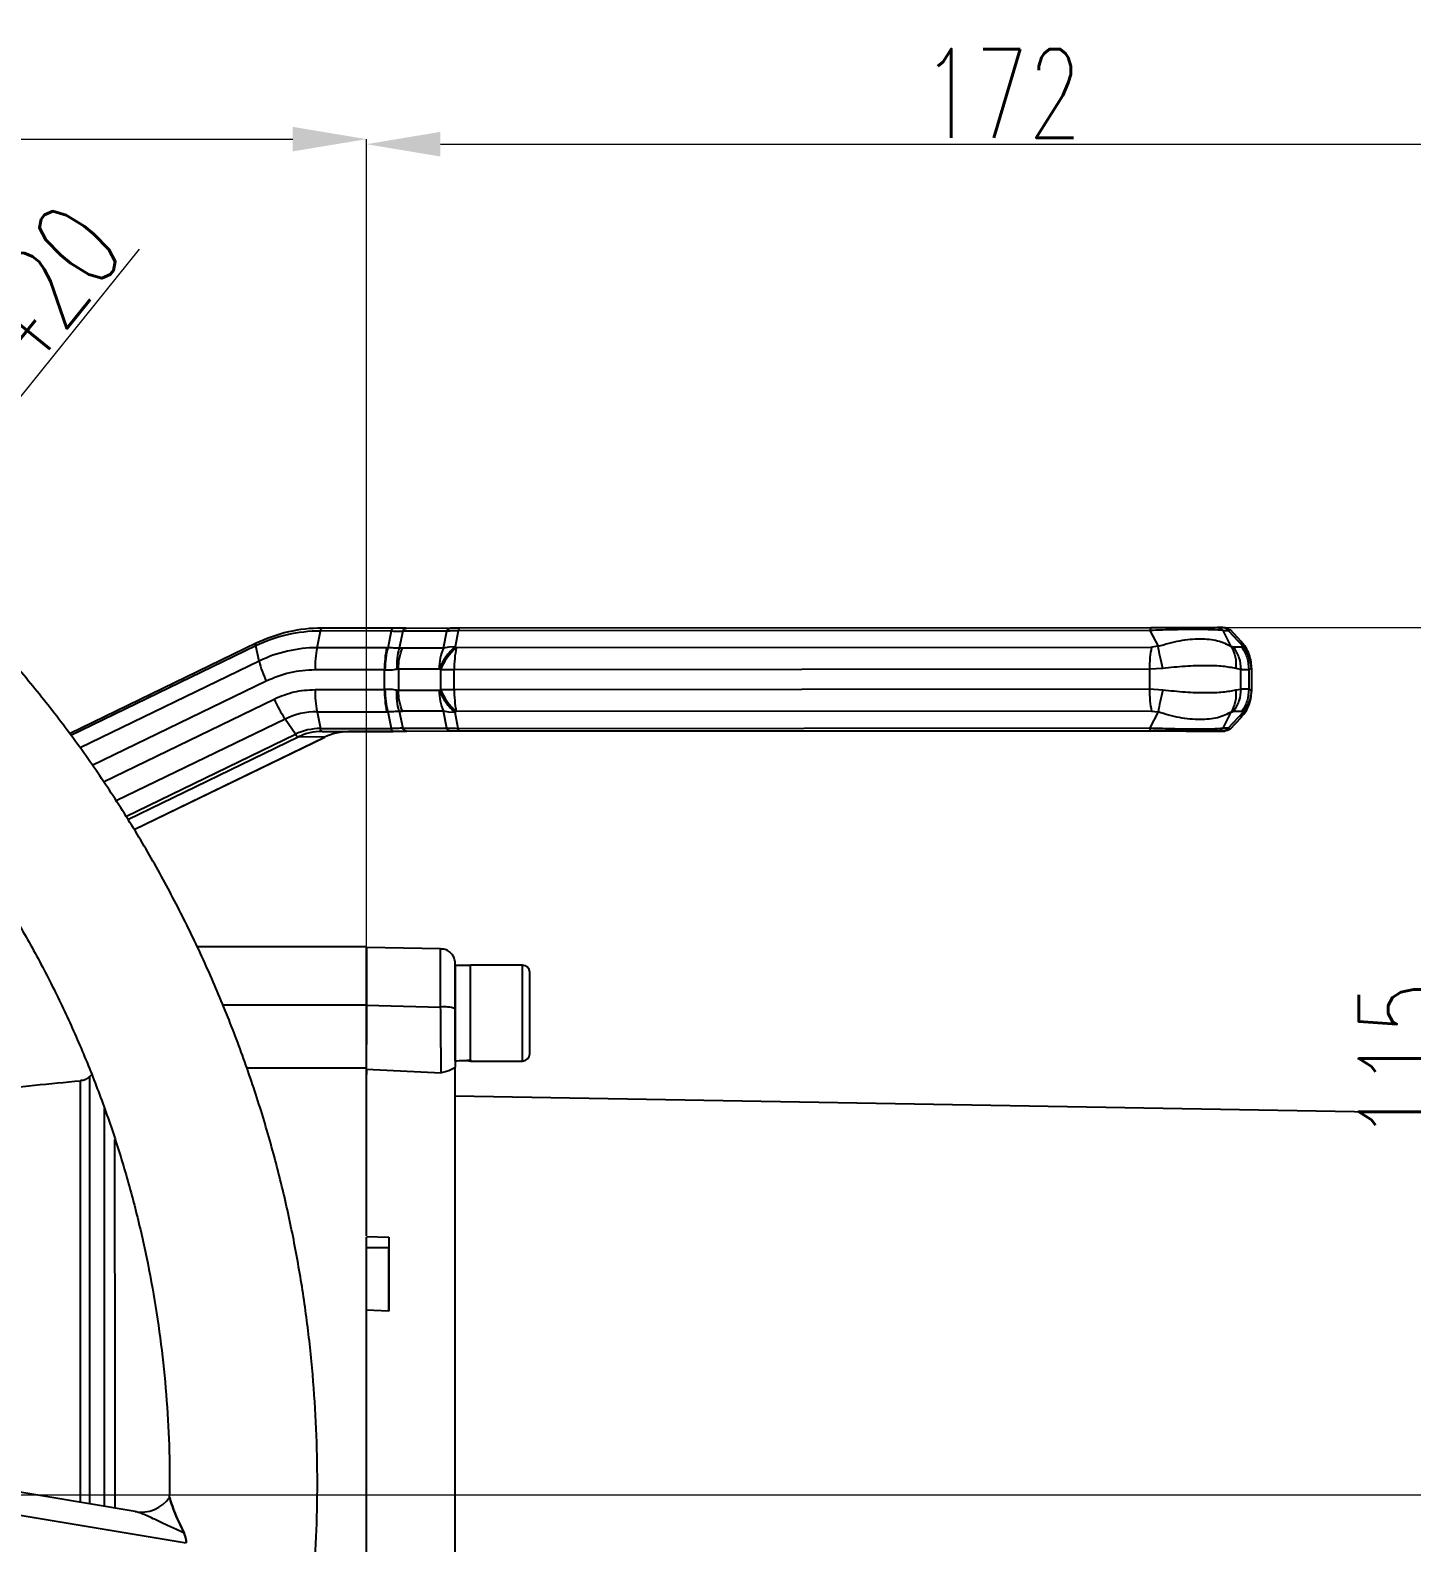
# Model space of a CAD drawing. Header units: millimetres. Extents: x 2642 to 4256, y 821 to 2003.
# Drawn here: x 3358.3 to 3545.4, y 1276.2 to 1481 of the extents above; entities that cross this region are included whole.
import ezdxf

# ---------------------------------------------------------------- set-up
doc = ezdxf.new("R2010")
doc.units = ezdxf.units.MM
doc.layers.add('AM_5', color=3, linetype='Continuous', lineweight=25)
doc.styles.add('SLDTEXTSTYLE1', font='txt.shx', dxfattribs={"width": 0.7, "bigfont": 'gbcbig.shx'})
doc.dimstyles.new('SLDDIMSTYLE12$0', dxfattribs={"dimtxt": 12, "dimasz": 10, "dimexe": 0, "dimexo": 0.0625, "dimgap": 0.875, "dimtad": 1, "dimdec": 1, "dimlfac": 1.8, "dimrnd": 1e-09, "dimzin": 12, "dimdsep": 46, "dimtxsty": 'SLDTEXTSTYLE1', "dimcen": 0.09, "dimdle": 8.16, "dimclrd": 3, "dimclre": 3, "dimadec": 0, "dimazin": 3, "dimtfac": 1, "dimtdec": 1, "dimtofl": 0, "dimtmove": 0, "dimatfit": 3, "dimfxl": 0, "dimfrac": 2, "dimtolj": 1, "dimlwd": 5, "dimlwe": 5, "dimarcsym": 0})
doc.dimstyles.new('SLDDIMSTYLE12$3', dxfattribs={"dimtxt": 12, "dimasz": 10, "dimexe": 0, "dimexo": 0.0625, "dimgap": 0.875, "dimtad": 1, "dimdec": 1, "dimlfac": 1.8, "dimrnd": 1e-09, "dimzin": 12, "dimdsep": 46, "dimtxsty": 'SLDTEXTSTYLE1', "dimcen": 0.09, "dimdle": 8.16, "dimclrd": 3, "dimclre": 3, "dimadec": 0, "dimazin": 3, "dimtfac": 1, "dimtdec": 1, "dimtofl": 0, "dimtmove": 0, "dimatfit": 3, "dimfxl": 0, "dimfrac": 2, "dimtolj": 1, "dimlwd": 5, "dimlwe": 5, "dimarcsym": 0})

# ---------------------------------------------------------------- blocks, each defined once
blk = doc.blocks.new('*D31')
at = {"layer": 'AM_5', "color": 3, "lineweight": 5, "transparency": 16777216}
blk.add_line((3226.63, 1283.2), (3226.63, 1466.29), dxfattribs=at)
at = {"layer": 'AM_5', "color": 3, "linetype": 'Continuous', "lineweight": 5, "transparency": 16777216}
for p, q in [((3236.63, 1466.29), (3393.87, 1466.29)), ((3403.87, 1356.99), (3403.87, 1466.29))]:
    blk.add_line(p, q, dxfattribs=at)
at = {"layer": 'AM_5', "color": 3, "transparency": 16777216}
for points in [[(3236.63, 1467.96), (3236.63, 1464.63), (3226.63, 1466.29)], [(3393.87, 1467.96), (3393.87, 1464.63), (3403.87, 1466.29)]]:
    blk.add_solid(points, dxfattribs=at)
at = {"layer": 'Defpoints', "color": 0, "transparency": 16777216}
for p in [(3403.87, 1466.29), (3403.87, 1356.93), (3226.63, 1283.13)]:
    blk.add_point(p, dxfattribs=at)
at = {"layer": 'AM_5', "color": 0, "transparency": 16777216, "insert": (3315.25, 1473.17), "char_height": 12, "attachment_point": 5, "style": 'SLDTEXTSTYLE1'}
blk.add_mtext('\\A1;178', dxfattribs=at)
blk = doc.blocks.new('*D32')
at = {"layer": 'AM_5', "color": 3, "lineweight": 5, "transparency": 16777216}
blk.add_line((3403.87, 1356.99), (3403.87, 1465.61), dxfattribs=at)
at = {"layer": 'AM_5', "color": 3, "linetype": 'Continuous', "lineweight": 5, "transparency": 16777216}
for p, q in [((3413.87, 1465.61), (3565.87, 1465.61)), ((3575.87, 1275.27), (3575.87, 1465.61))]:
    blk.add_line(p, q, dxfattribs=at)
at = {"layer": 'AM_5', "color": 3, "transparency": 16777216}
for points in [[(3413.87, 1467.28), (3413.87, 1463.94), (3403.87, 1465.61)], [(3565.87, 1467.28), (3565.87, 1463.94), (3575.87, 1465.61)]]:
    blk.add_solid(points, dxfattribs=at)
at = {"layer": 'Defpoints', "color": 0, "transparency": 16777216}
for p in [(3575.87, 1465.61), (3403.87, 1356.93), (3575.87, 1275.2)]:
    blk.add_point(p, dxfattribs=at)
at = {"layer": 'AM_5', "color": 0, "transparency": 16777216, "insert": (3489.87, 1472.48), "char_height": 12, "attachment_point": 5, "style": 'SLDTEXTSTYLE1'}
blk.add_mtext('\\A1;172', dxfattribs=at)
blk = doc.blocks.new('*D25')
at = {"layer": 'AM_5', "color": 3, "lineweight": 5, "transparency": 16777216}
blk.add_line((3519.84, 1400.14), (3551.09, 1400.14), dxfattribs=at)
at = {"layer": 'AM_5', "color": 3, "linetype": 'Continuous', "lineweight": 5, "transparency": 16777216}
for p, q in [((3551.09, 1390.14), (3551.09, 1292.69)), ((3226.7, 1282.69), (3551.09, 1282.69))]:
    blk.add_line(p, q, dxfattribs=at)
at = {"layer": 'AM_5', "color": 3, "transparency": 16777216}
for points in [[(3549.42, 1390.14), (3552.75, 1390.14), (3551.09, 1400.14)], [(3549.42, 1292.69), (3552.75, 1292.69), (3551.09, 1282.69)]]:
    blk.add_solid(points, dxfattribs=at)
at = {"layer": 'Defpoints', "color": 0, "transparency": 16777216}
for p in [(3519.78, 1400.14), (3226.64, 1282.69), (3551.09, 1282.69)]:
    blk.add_point(p, dxfattribs=at)
at = {"layer": 'AM_5', "color": 0, "transparency": 16777216, "insert": (3544.21, 1341.41), "char_height": 12, "attachment_point": 5, "rotation": 90, "style": 'SLDTEXTSTYLE1'}
blk.add_mtext('\\A1;115', dxfattribs=at)
blk = doc.blocks.new('*D26')
at = {"layer": 'AM_5', "color": 3, "linetype": 'Continuous', "lineweight": 5, "transparency": 16777216}
blk.add_line((3373.06, 1451.4), (3347.25, 1419.35), dxfattribs=at)
at = {"layer": 'AM_5', "color": 3, "lineweight": 5, "transparency": 16777216}
for p, q in [((3293.85, 1353.15), (3294.03, 1353.15)), ((3293.94, 1353.06), (3293.94, 1353.24))]:
    blk.add_line(p, q, dxfattribs=at)
at = {"layer": 'AM_5', "color": 3, "transparency": 16777216}
blk.add_solid([(3345.95, 1420.39), (3348.55, 1418.3), (3340.98, 1411.56)], dxfattribs=at)
at = {"layer": 'Defpoints', "color": 0, "transparency": 16777216}
for p in [(3340.98, 1411.56), (3246.89, 1294.73)]:
    blk.add_point(p, dxfattribs=at)
at = {"layer": 'AM_5', "color": 0, "transparency": 16777216, "insert": (3357.94, 1443.58), "char_height": 12, "attachment_point": 5, "rotation": 51.1543, "style": 'SLDTEXTSTYLE1'}
blk.add_mtext('\\A1;%%C420', dxfattribs=at)

msp = doc.modelspace()

# ---------------------------------------------------------------- linework, layer by layer
at = {"color": 7, "linetype": 'Continuous', "lineweight": 25}
for p, q in [((3397.167, 1397.413), (3397.635, 1399.677)), ((3407.247, 1399.682), (3397.635, 1399.677)), ((3407.467, 1400.081), (3397.856, 1400.075)), ((3406.778, 1397.417), (3407.247, 1399.682)), ((3408.779, 1399.648), (3408.301, 1397.34)), ((3414.743, 1399.659), (3408.779, 1399.648)), ((3409.16, 1400.054), (3409.315, 1400.083)), ((3409.315, 1400.083), (3415.279, 1400.094)), ((3414.27, 1397.374), (3414.743, 1399.659)), ((3416.291, 1399.697), (3415.847, 1397.556)), ((3509.945, 1399.754), (3416.291, 1399.697)), ((3416.511, 1400.095), (3510.166, 1400.153)), ((3509.945, 1399.754), (3511.053, 1397.605)), ((3519.788, 1400.137), (3519.071, 1400.142)), ((3520.948, 1397.593), (3519.84, 1399.743)), ((3519.84, 1399.743), (3520.557, 1399.737)), ((3520.711, 1399.793), (3520.557, 1399.737)), ((3520.557, 1399.737), (3522.555, 1397.581)), ((3520.746, 1399.805), (3520.711, 1399.793)), ((3522.34, 1398.222), (3520.816, 1399.867)), ((3388.907, 1398.011), (3363.647, 1385.773)), ((3388.879, 1397.656), (3363.835, 1385.523)), ((3389.329, 1395.605), (3388.879, 1397.656)), ((3406.584, 1397.419), (3397.167, 1397.413)), ((3406.584, 1397.419), (3406.778, 1397.417)), ((3408.74, 1397.364), (3408.301, 1397.34)), ((3414.27, 1397.374), (3408.74, 1397.364)), ((3415.03, 1397.51), (3414.27, 1397.374)), ((3415.847, 1397.556), (3415.03, 1397.51)), ((3416.017, 1397.434), (3415.847, 1397.556)), ((3416.017, 1397.434), (3510.149, 1397.492)), ((3511.053, 1397.605), (3510.149, 1397.492)), ((3521.282, 1397.478), (3520.948, 1397.593)), ((3522.384, 1397.47), (3521.282, 1397.478)), ((3522.25, 1398.23), (3522.279, 1398.169)), ((3522.279, 1398.169), (3522.555, 1397.581)), ((3522.555, 1397.581), (3522.384, 1397.47)), ((3389.329, 1395.605), (3365.085, 1383.86)), ((3406.308, 1394.421), (3396.891, 1394.415)), ((3406.308, 1391.755), (3406.308, 1394.421)), ((3406.308, 1394.421), (3406.405, 1394.419)), ((3407.956, 1394.522), (3408.175, 1394.546)), ((3408.175, 1394.546), (3413.705, 1394.556)), ((3408.175, 1394.546), (3408.175, 1391.634)), ((3413.705, 1394.556), (3413.874, 1394.434)), ((3414.754, 1394.435), (3413.874, 1394.434)), ((3413.874, 1394.434), (3413.874, 1391.767)), ((3415.741, 1394.436), (3414.754, 1394.435)), ((3509.873, 1394.494), (3415.741, 1394.436)), ((3415.741, 1391.769), (3415.741, 1394.436)), ((3511.68, 1394.607), (3509.873, 1394.494)), ((3509.873, 1394.494), (3509.874, 1391.827)), ((3522.243, 1394.479), (3521.576, 1394.595)), ((3522.243, 1391.812), (3522.243, 1394.479)), ((3522.243, 1394.479), (3523.345, 1394.471)), ((3523.687, 1394.58), (3523.345, 1394.471)), ((3523.345, 1394.471), (3523.345, 1391.804)), ((3523.58, 1394.75), (3523.633, 1394.666)), ((3523.733, 1391.597), (3523.733, 1394.666)), ((3390.27, 1392.888), (3366.73, 1381.483)), ((3396.891, 1391.749), (3406.308, 1391.755)), ((3406.405, 1391.757), (3406.308, 1391.755)), ((3408.175, 1391.634), (3407.956, 1391.657)), ((3413.705, 1391.644), (3408.175, 1391.634)), ((3413.874, 1391.767), (3413.705, 1391.644)), ((3413.874, 1391.767), (3414.754, 1391.768)), ((3414.754, 1391.768), (3415.741, 1391.769)), ((3415.741, 1391.769), (3509.874, 1391.827)), ((3509.874, 1391.827), (3511.68, 1391.715)), ((3521.576, 1391.703), (3522.243, 1391.812)), ((3523.345, 1391.804), (3522.243, 1391.812)), ((3523.345, 1391.804), (3523.687, 1391.687)), ((3523.633, 1391.597), (3523.58, 1391.51)), ((3368.241, 1379.274), (3391.351, 1390.471)), ((3408.301, 1388.836), (3408.74, 1388.813)), ((3408.301, 1388.836), (3408.779, 1386.52)), ((3414.27, 1388.824), (3408.74, 1388.813)), ((3415.03, 1388.689), (3414.27, 1388.824)), ((3414.743, 1386.531), (3414.27, 1388.824)), ((3510.149, 1388.825), (3416.017, 1388.767)), ((3510.149, 1388.825), (3511.053, 1388.713)), ((3392.843, 1387.749), (3369.979, 1376.672)), ((3394.23, 1385.691), (3392.843, 1387.749)), ((3397.167, 1388.747), (3406.584, 1388.752)), ((3397.167, 1388.747), (3397.635, 1386.477)), ((3406.584, 1388.752), (3406.778, 1388.755)), ((3407.247, 1386.482), (3406.778, 1388.755)), ((3415.847, 1388.644), (3415.03, 1388.689)), ((3415.847, 1388.644), (3416.017, 1388.767)), ((3416.291, 1386.497), (3415.847, 1388.644)), ((3511.053, 1388.713), (3509.945, 1386.554)), ((3519.84, 1386.543), (3520.948, 1388.701)), ((3522.555, 1388.689), (3520.557, 1386.537)), ((3520.818, 1386.4), (3522.334, 1388.032)), ((3520.948, 1388.701), (3521.282, 1388.812)), ((3521.282, 1388.812), (3522.384, 1388.803)), ((3522.275, 1388.083), (3522.249, 1388.026)), ((3522.555, 1388.689), (3522.275, 1388.083)), ((3522.384, 1388.803), (3522.555, 1388.689)), ((3371.282, 1374.573), (3394.23, 1385.691)), ((3371.544, 1374.151), (3394.613, 1385.327)), ((3372.386, 1372.796), (3398.196, 1385.3)), ((3372.39, 1372.789), (3398.227, 1385.307)), ((3398.196, 1385.3), (3394.613, 1385.327)), ((3397.635, 1386.477), (3407.247, 1386.482)), ((3397.856, 1386.075), (3407.467, 1386.081)), ((3397.856, 1386.075), (3401.439, 1386.048)), ((3514.851, 1386.118), (3401.439, 1386.048)), ((3408.779, 1386.52), (3414.743, 1386.531)), ((3415.279, 1386.094), (3409.315, 1386.083)), ((3416.291, 1386.497), (3509.945, 1386.554)), ((3510.166, 1386.153), (3416.511, 1386.095)), ((3519.788, 1386.137), (3519.071, 1386.142)), ((3520.557, 1386.537), (3519.84, 1386.543)), ((3520.557, 1386.537), (3520.813, 1386.433)), ((3403.867, 1356.927), (3380.94, 1356.927)), ((3413.902, 1356.643), (3403.867, 1356.818)), ((3417.967, 1354.367), (3415.867, 1354.367)), ((3424.967, 1354.427), (3417.967, 1354.427)), ((3384.39, 1349.063), (3403.867, 1349.063)), ((3403.867, 1348.998), (3413.902, 1348.748)), ((3415.867, 1341.602), (3415.867, 1343.76)), ((3415.867, 1343.587), (3415.867, 1341.487)), ((3403.867, 1340.472), (3387.645, 1340.472)), ((3403.867, 1340.347), (3403.867, 1339.613)), ((3403.867, 1340.347), (3413.972, 1339.83)), ((3417.967, 1341.427), (3424.967, 1341.427)), ((3366.654, 1339.629), (3366.341, 1339.315)), ((3545.393, 1334.407), (3415.867, 1336.668)), ((3403.867, 1317.677), (3406.867, 1317.565)), ((3406.867, 1317.565), (3406.867, 1316.142)), ((3406.867, 1316.142), (3403.867, 1316.142)), ((3406.867, 1307.57), (3403.867, 1307.681)), ((3372.525, 1280.425), (3347.086, 1284.697)), ((3377.165, 1282.373), (3377.165, 1282.372)), ((3377.201, 1282.371), (3377.201, 1282.37)), ((3345.807, 1281.815), (3379.459, 1276.202))]:
    msp.add_line(p, q, dxfattribs=at)
at = {"color": 7, "linetype": 'Continuous', "lineweight": 25, "flags": 128}
for points in [[(3397.635, 1399.677), (3397.656, 1399.765), (3397.679, 1399.844), (3397.705, 1399.913), (3397.733, 1399.97), (3397.762, 1400.016), (3397.793, 1400.049), (3397.824, 1400.068), (3397.856, 1400.075)], [(3388.879, 1397.656), (3388.864, 1397.736), (3388.855, 1397.808), (3388.853, 1397.87), (3388.857, 1397.923), (3388.868, 1397.964), (3388.885, 1397.994), (3388.907, 1398.011)], [(3388.907, 1398.011), (3388.908, 1398.011), (3388.937, 1398.017)], [(3397.856, 1386.075), (3397.824, 1386.082), (3397.793, 1386.102), (3397.762, 1386.135), (3397.733, 1386.181), (3397.705, 1386.239), (3397.679, 1386.308), (3397.656, 1386.388), (3397.635, 1386.477)], [(3398.227, 1385.307), (3398.225, 1385.306), (3398.196, 1385.3)], [(3413.902, 1348.748), (3413.902, 1350.546), (3413.902, 1352.229), (3413.902, 1353.72), (3413.902, 1354.955), (3413.902, 1355.878), (3413.902, 1356.449), (3413.902, 1356.643)], [(3415.867, 1341.487), (3415.867, 1341.663), (3415.867, 1342.182), (3415.867, 1343.014), (3415.867, 1344.116), (3415.867, 1345.425), (3415.867, 1346.872), (3415.867, 1348.376), (3415.867, 1349.856), (3415.867, 1351.23), (3415.867, 1352.424), (3415.867, 1353.371), (3415.867, 1354.021), (3415.867, 1354.338), (3415.867, 1354.367)], [(3417.967, 1341.602), (3417.967, 1341.526), (3417.967, 1341.438), (3417.967, 1341.7), (3417.967, 1342.298), (3417.967, 1343.199), (3417.967, 1344.355), (3417.967, 1345.704), (3417.967, 1347.172), (3417.967, 1348.681), (3417.967, 1350.15), (3417.967, 1351.499), (3417.967, 1352.655), (3417.967, 1353.556), (3417.967, 1354.154), (3417.967, 1354.416), (3417.967, 1354.367)], [(3417.967, 1341.602), (3417.967, 1342.057), (3417.967, 1342.832), (3417.967, 1343.886), (3417.967, 1345.161), (3417.967, 1346.587), (3417.967, 1348.087), (3417.967, 1349.578), (3417.967, 1350.978), (3417.967, 1352.212), (3417.967, 1353.211), (3417.967, 1353.922), (3417.967, 1354.304), (3417.967, 1354.367)], [(3424.967, 1341.427), (3424.967, 1341.438), (3424.967, 1341.7), (3424.967, 1342.298), (3424.967, 1343.199), (3424.967, 1344.355), (3424.967, 1345.704), (3424.967, 1347.172), (3424.967, 1348.681), (3424.967, 1350.15), (3424.967, 1351.499), (3424.967, 1352.655), (3424.967, 1353.556), (3424.967, 1354.154), (3424.967, 1354.416), (3424.967, 1354.427)], [(3415.867, 1348.56), (3415.867, 1348.548), (3415.867, 1347.312), (3415.867, 1346.126), (3415.867, 1345.086), (3415.867, 1344.276), (3415.867, 1343.763), (3415.867, 1343.587)], [(3415.867, 1343.927), (3415.867, 1343.886), (3415.867, 1342.832), (3415.867, 1342.057), (3415.867, 1341.602)]]:
    msp.add_lwpolyline(points, dxfattribs=at)
at = {"color": 7, "linetype": 'Continuous', "lineweight": 25}
for centre, radius, start, end in [((3397.662, 1379.574), 20.102, 90.07529, 115.90707), ((3397.883, 1379.6), 20.474, 90.07527, 115.90712), ((3397.191, 1379.421), 17.993, 90.07527, 115.90712), ((3412.087, 1394.53), 15.196, 169.06221, 180.4319), ((3421.504, 1394.536), 15.196, 169.06221, 180.4319), ((3420.722, 1394.615), 7.017, 156.84756, 180.47841), ((3421.732, 1391.088), 8.541, 132.00657, 156.93397), ((3430.937, 1394.55), 15.196, 169.06221, 180.43184), ((3403.552, 1399.007), 14.624, 193.45011, 204.73439), ((3412.15, 1391.636), 15.259, 179.57667, 190.91491), ((3421.567, 1391.642), 15.259, 179.57667, 190.91491), ((3420.742, 1391.587), 7.037, 179.5333, 203.11856), ((3421.756, 1395.131), 8.57, 203.11136, 227.95126), ((3430.999, 1391.656), 15.259, 179.57677, 190.91492), ((3408.206, 1397.94), 18.436, 203.90163, 213.55836), ((3397.18, 1378.82), 9.927, 90.07527, 115.90712), ((3397.646, 1378.659), 7.818, 90.07527, 115.90712), ((3394.906, 1386.017), 0.75, 205.79928, 247.02737), ((3397.866, 1378.63), 7.445, 90.07527, 115.90712), ((3401.449, 1378.603), 7.445, 90.07527, 115.90712), ((3424.967, 1353.427), 1, 360, 90), ((3414.383, 1343.419), 5.35, 73.89602, 95.15846), ((3424.967, 1342.427), 1, 270, 360), ((3373.356, 1285.019), 4.669, 259.74027, 325.43734)]:
    msp.add_arc(centre, radius, start, end, dxfattribs=at)
for centre, start_param, end_param in [((3415.867, 1347.927), 4.712389, 4.9017857), ((3417.967, 1347.927), 4.6181166, 4.712389)]:
    msp.add_ellipse(centre, major_axis=(11.154, 0), ratio=0.5773485, start_param=start_param, end_param=end_param, dxfattribs=at)
for points, knots in [([(3226.434, 1113.962), (3228.995, 1113.987), (3232.575, 1114.021), (3237.844, 1114.3), (3242.309, 1114.636), (3247.625, 1115.201), (3253.194, 1115.974), (3259.007, 1116.985), (3264.978, 1118.241), (3271.054, 1119.751), (3277.192, 1121.522), (3283.358, 1123.556), (3289.521, 1125.856), (3295.658, 1128.421), (3301.746, 1131.251), (3307.766, 1134.345), (3313.698, 1137.7), (3319.527, 1141.312), (3325.237, 1145.177), (3330.813, 1149.291), (3336.24, 1153.649), (3341.506, 1158.243), (3346.597, 1163.067), (3351.502, 1168.115), (3356.209, 1173.378), (3360.707, 1178.848), (3364.985, 1184.516), (3369.034, 1190.373), (3372.843, 1196.41), (3376.405, 1202.616), (3379.71, 1208.981), (3382.751, 1215.493), (3385.52, 1222.142), (3388.01, 1228.917), (3390.216, 1235.804), (3392.131, 1242.793), (3393.749, 1249.871), (3395.067, 1257.025), (3396.08, 1264.241), (3396.784, 1271.509), (3397.177, 1278.813), (3397.256, 1286.141), (3397.019, 1293.479), (3396.465, 1300.813), (3395.593, 1308.131), (3394.402, 1315.418), (3392.894, 1322.661), (3391.069, 1329.845), (3388.929, 1336.958), (3386.475, 1343.986), (3383.71, 1350.914), (3380.637, 1357.731), (3377.26, 1364.421), (3373.583, 1370.973), (3369.609, 1377.373), (3365.344, 1383.609), (3360.793, 1389.667), (3355.961, 1395.535), (3350.854, 1401.201), (3345.477, 1406.654), (3340.03, 1411.701), (3334.557, 1416.354), (3329.099, 1420.623), (3323.474, 1424.666), (3317.692, 1428.474), (3311.765, 1432.042), (3305.703, 1435.364), (3299.517, 1438.434), (3293.22, 1441.248), (3286.826, 1443.8), (3280.351, 1446.086), (3273.814, 1448.102), (3267.239, 1449.845), (3260.666, 1451.309), (3254.172, 1452.491), (3247.882, 1453.388), (3242.359, 1453.972), (3237.476, 1454.339), (3232.652, 1454.579), (3226.677, 1454.696), (3221.161, 1454.586), (3215.891, 1454.314), (3211.427, 1453.976), (3206.111, 1453.411), (3200.542, 1452.638), (3194.729, 1451.628), (3188.757, 1450.372), (3182.681, 1448.861), (3176.543, 1447.091), (3170.378, 1445.056), (3164.215, 1442.757), (3158.078, 1440.192), (3151.99, 1437.361), (3145.97, 1434.268), (3140.037, 1430.913), (3134.208, 1427.301), (3128.498, 1423.435), (3122.923, 1419.321), (3117.496, 1414.964), (3112.23, 1410.37), (3107.139, 1405.545), (3102.234, 1400.497), (3097.527, 1395.235), (3093.029, 1389.765), (3088.751, 1384.096), (3084.702, 1378.239), (3080.893, 1372.202), (3077.331, 1365.997), (3074.026, 1359.632), (3070.983, 1353.12), (3068.221, 1346.468), (3065.884, 1340.186), (3064.606, 1336.081), (3064.042, 1334.273)], [0, 0, 0, 0, 0.01020738, 0.01427401, 0.02103699, 0.02805607, 0.03558666, 0.0434511, 0.05157826, 0.05991132, 0.06840986, 0.07704394, 0.08579098, 0.09463359, 0.10355821, 0.11255405, 0.12161242, 0.13072624, 0.1398897, 0.14909794, 0.15834689, 0.16763314, 0.17695375, 0.18630622, 0.19568842, 0.20509849, 0.21453484, 0.22399606, 0.23348097, 0.24298851, 0.25251779, 0.26206801, 0.27163852, 0.28122873, 0.29083816, 0.30046642, 0.31011319, 0.31977821, 0.32946132, 0.33916239, 0.34888138, 0.35861831, 0.36837328, 0.37814642, 0.38793798, 0.39774825, 0.40757761, 0.41742653, 0.42729557, 0.4371854, 0.4470968, 0.45703069, 0.46698816, 0.47697044, 0.48697902, 0.49701559, 0.50708218, 0.51718117, 0.52731537, 0.53748817, 0.54770366, 0.5569145, 0.56612256, 0.57532659, 0.5845258, 0.59371913, 0.60290519, 0.61208206, 0.62124705, 0.63039624, 0.63952364, 0.64861966, 0.65766788, 0.66663751, 0.67546331, 0.68397889, 0.69196332, 0.69760555, 0.70350123, 0.71121989, 0.72142727, 0.72549391, 0.73225688, 0.73927596, 0.74680655, 0.754671, 0.76279816, 0.77113122, 0.77962976, 0.78826384, 0.79701087, 0.80585349, 0.81477811, 0.82377394, 0.83283231, 0.84194614, 0.85110959, 0.86031783, 0.86956679, 0.87885303, 0.88817364, 0.89752611, 0.90690831, 0.91631839, 0.92575473, 0.93521596, 0.94470086, 0.95420841, 0.96373768, 0.97328791, 0.98285841, 0.99244862, 1, 1, 1, 1]), ([(3227.251, 1434.651), (3229.651, 1434.613), (3233.01, 1434.561), (3237.952, 1434.257), (3242.142, 1433.9), (3247.129, 1433.309), (3252.35, 1432.509), (3257.796, 1431.472), (3263.384, 1430.188), (3269.063, 1428.65), (3274.791, 1426.852), (3280.535, 1424.791), (3286.265, 1422.467), (3291.957, 1419.88), (3297.589, 1417.03), (3303.141, 1413.92), (3308.594, 1410.553), (3313.932, 1406.934), (3319.137, 1403.067), (3324.196, 1398.958), (3329.094, 1394.614), (3333.818, 1390.041), (3338.353, 1385.248), (3342.689, 1380.242), (3346.814, 1375.033), (3350.716, 1369.63), (3354.386, 1364.042), (3357.812, 1358.281), (3360.987, 1352.358), (3363.9, 1346.283), (3366.545, 1340.068), (3368.913, 1333.726), (3370.998, 1327.268), (3372.792, 1320.709), (3374.292, 1314.061), (3375.491, 1307.337), (3376.387, 1300.551), (3376.963, 1293.717), (3377.237, 1287.651), (3377.185, 1283.867), (3377.165, 1282.373)], [0, 0, 0, 0, 0.0302952, 0.0423856, 0.0624901, 0.08336, 0.1057536, 0.1291426, 0.1533151, 0.1781023, 0.2033838, 0.2290707, 0.2550958, 0.2814075, 0.3079654, 0.3347376, 0.3616982, 0.3888263, 0.4161047, 0.4435189, 0.4710571, 0.4987089, 0.526466, 0.5543209, 0.5822674, 0.6103001, 0.6384144, 0.6666062, 0.6948723, 0.7232096, 0.7516156, 0.7800883, 0.8086258, 0.8372268, 0.86589, 0.8946146, 0.9234, 0.9522458, 0.9811519, 1, 1, 1, 1]), ([(3407.247, 1399.682), (3407.261, 1399.741), (3407.289, 1399.858), (3407.343, 1399.983), (3407.403, 1400.066), (3407.446, 1400.076), (3407.467, 1400.081)], [0, 0, 0, 0, 0.2499973, 0.4999982, 0.7499991, 1, 1, 1, 1]), ([(3407.247, 1399.682), (3407.522, 1399.681), (3408.083, 1399.678), (3408.544, 1399.658), (3408.779, 1399.648)], [0, 0, 0, 0, 0.4915101, 1, 1, 1, 1]), ([(3409.17, 1400.055), (3408.904, 1400.056), (3408.372, 1400.06), (3407.722, 1400.058), (3407.396, 1400.058)], [0, 0, 0, 0, 0.4996452, 1, 1, 1, 1]), ([(3408.779, 1399.648), (3408.812, 1399.712), (3408.877, 1399.84), (3409.01, 1399.972), (3409.107, 1400.044), (3409.16, 1400.054), (3409.16, 1400.054)], [0, 0, 0, 0, 0.3327347, 0.6654694, 0.9982041, 1, 1, 1, 1]), ([(3416.291, 1399.697), (3416.015, 1399.695), (3415.459, 1399.692), (3414.983, 1399.67), (3414.743, 1399.659)], [0, 0, 0, 0, 0.4950466, 1, 1, 1, 1]), ([(3415.279, 1400.094), (3415.468, 1400.094), (3415.843, 1400.095), (3416.29, 1400.095), (3416.511, 1400.095)], [0, 0, 0, 0, 0.5040088, 1, 1, 1, 1]), ([(3519.84, 1399.743), (3519.4, 1399.782), (3518.582, 1399.855), (3516.168, 1399.891), (3513.169, 1399.862), (3511.075, 1399.792), (3509.945, 1399.754)], [0, 0, 0, 0, 0.2683795, 0.4991161, 0.7297085, 1, 1, 1, 1]), ([(3510.166, 1400.153), (3511.195, 1400.153), (3512.665, 1400.154), (3514.555, 1400.153), (3515.766, 1400.152), (3516.84, 1400.15), (3518.163, 1400.147), (3518.698, 1400.144), (3519.071, 1400.142)], [0, 0, 0, 0, 0.27135234, 0.38737002, 0.50089642, 0.614411, 0.73057711, 1, 1, 1, 1]), ([(3520.76, 1399.845), (3520.679, 1399.912), (3520.473, 1400.086), (3520.041, 1400.118), (3519.776, 1400.137)], [0, 0, 0, 0, 0.3878889, 1, 1, 1, 1]), ([(3406.405, 1394.419), (3406.432, 1394.959), (3406.487, 1396.04), (3406.681, 1396.958), (3406.778, 1397.417)], [0, 0, 0, 0, 0.5, 1, 1, 1, 1]), ([(3408.301, 1397.34), (3408.068, 1397.351), (3407.606, 1397.372), (3407.052, 1397.402), (3406.778, 1397.417)], [0, 0, 0, 0, 0.5043986, 1, 1, 1, 1]), ([(3408.301, 1397.34), (3408.177, 1396.904), (3407.928, 1396.031), (3407.946, 1395.025), (3407.956, 1394.522)], [0, 0, 0, 0, 0.5000001, 1, 1, 1, 1]), ([(3408.175, 1394.546), (3408.2, 1395.049), (3408.25, 1396.054), (3408.577, 1396.927), (3408.74, 1397.364)], [0, 0, 0, 0, 0.4999559, 1, 1, 1, 1]), ([(3511.053, 1397.605), (3512.036, 1397.896), (3513.969, 1398.468), (3516.771, 1398.693), (3519.248, 1398.461), (3520.375, 1397.886), (3520.948, 1397.593)], [0, 0, 0, 0, 0.2542867, 0.4999835, 0.7458358, 1, 1, 1, 1]), ([(3511.68, 1394.607), (3511.553, 1395.15), (3511.298, 1396.237), (3511.135, 1397.149), (3511.053, 1397.605)], [0, 0, 0, 0, 0.5000005, 1, 1, 1, 1]), ([(3520.948, 1397.593), (3521.173, 1397.137), (3521.624, 1396.225), (3521.592, 1395.139), (3521.576, 1394.595)], [0, 0, 0, 0, 0.4999977, 1, 1, 1, 1]), ([(3523.69, 1394.748), (3523.671, 1395.089), (3523.633, 1395.779), (3523.308, 1396.772), (3522.862, 1397.623), (3522.452, 1398.067), (3522.279, 1398.254)], [0, 0, 0, 0, 0.26365783, 0.53326994, 0.80304981, 1, 1, 1, 1]), ([(3523.687, 1394.58), (3523.627, 1395.123), (3523.506, 1396.211), (3522.872, 1397.124), (3522.555, 1397.581)], [0, 0, 0, 0, 0.50000083, 1, 1, 1, 1]), ([(3521.576, 1394.595), (3521.041, 1394.705), (3519.989, 1394.921), (3517.542, 1395.012), (3514.71, 1394.927), (3512.702, 1394.715), (3511.68, 1394.607)], [0, 0, 0, 0, 0.2542566, 0.5000164, 0.7456194, 1, 1, 1, 1]), ([(3406.405, 1394.419), (3406.678, 1394.412), (3407.232, 1394.398), (3407.712, 1394.481), (3407.956, 1394.522)], [0, 0, 0, 0, 0.49168447, 1, 1, 1, 1]), ([(3407.956, 1391.657), (3407.712, 1391.698), (3407.232, 1391.779), (3406.678, 1391.764), (3406.405, 1391.757)], [0, 0, 0, 0, 0.5082251, 1, 1, 1, 1]), ([(3406.778, 1388.755), (3406.681, 1389.215), (3406.487, 1390.135), (3406.432, 1391.217), (3406.405, 1391.757)], [0, 0, 0, 0, 0.5, 1, 1, 1, 1]), ([(3408.301, 1388.836), (3408.177, 1389.274), (3407.927, 1390.148), (3407.946, 1391.155), (3407.956, 1391.657)], [0, 0, 0, 0, 0.50080435, 1, 1, 1, 1]), ([(3511.68, 1391.715), (3511.554, 1391.175), (3511.299, 1390.087), (3511.135, 1389.173), (3511.053, 1388.713)], [0, 0, 0, 0, 0.49686743, 1, 1, 1, 1]), ([(3511.68, 1391.715), (3512.702, 1391.607), (3514.71, 1391.395), (3517.542, 1391.305), (3519.989, 1391.389), (3521.041, 1391.597), (3521.576, 1391.703)], [0, 0, 0, 0, 0.2543758, 0.4999836, 0.7457388, 1, 1, 1, 1]), ([(3521.576, 1391.703), (3521.592, 1391.159), (3521.624, 1390.072), (3521.173, 1389.158), (3520.948, 1388.701)], [0, 0, 0, 0, 0.5000023, 1, 1, 1, 1]), ([(3522.277, 1388.003), (3522.45, 1388.19), (3522.861, 1388.635), (3523.308, 1389.486), (3523.633, 1390.48), (3523.672, 1391.17), (3523.691, 1391.512)], [0, 0, 0, 0, 0.1972492, 0.4669383, 0.7364506, 1, 1, 1, 1]), ([(3523.687, 1391.687), (3523.627, 1391.148), (3523.507, 1390.061), (3522.874, 1389.148), (3522.555, 1388.689)], [0, 0, 0, 0, 0.4968676, 1, 1, 1, 1]), ([(3406.778, 1388.755), (3407.052, 1388.77), (3407.606, 1388.801), (3408.069, 1388.824), (3408.301, 1388.836)], [0, 0, 0, 0, 0.4960838, 1, 1, 1, 1]), ([(3520.948, 1388.701), (3520.375, 1388.412), (3519.248, 1387.843), (3516.765, 1387.617), (3513.961, 1387.851), (3512.028, 1388.423), (3511.053, 1388.713)], [0, 0, 0, 0, 0.25415722, 0.50001427, 0.74762575, 1, 1, 1, 1]), ([(3408.779, 1386.52), (3408.544, 1386.51), (3408.083, 1386.488), (3407.522, 1386.484), (3407.247, 1386.482)], [0, 0, 0, 0, 0.5084817, 1, 1, 1, 1]), ([(3407.467, 1386.081), (3407.446, 1386.086), (3407.403, 1386.097), (3407.343, 1386.18), (3407.289, 1386.306), (3407.261, 1386.424), (3407.247, 1386.482)], [0, 0, 0, 0, 0.2500001, 0.5000002, 0.7500003, 1, 1, 1, 1]), ([(3409.315, 1386.083), (3409.028, 1386.082), (3408.466, 1386.082), (3407.796, 1386.081), (3407.467, 1386.081)], [0, 0, 0, 0, 0.5097088, 1, 1, 1, 1]), ([(3414.743, 1386.531), (3414.983, 1386.521), (3415.459, 1386.501), (3416.015, 1386.498), (3416.291, 1386.497)], [0, 0, 0, 0, 0.5049534, 1, 1, 1, 1]), ([(3416.511, 1386.095), (3416.29, 1386.095), (3415.843, 1386.095), (3415.468, 1386.094), (3415.279, 1386.094)], [0, 0, 0, 0, 0.495991, 1, 1, 1, 1]), ([(3509.945, 1386.554), (3511.066, 1386.518), (3513.151, 1386.449), (3516.144, 1386.416), (3518.573, 1386.442), (3519.396, 1386.507), (3519.84, 1386.543)], [0, 0, 0, 0, 0.2680966, 0.4988227, 0.7294637, 1, 1, 1, 1]), ([(3519.071, 1386.142), (3518.694, 1386.144), (3518.155, 1386.147), (3516.822, 1386.15), (3515.745, 1386.152), (3514.532, 1386.153), (3512.648, 1386.154), (3511.187, 1386.153), (3510.166, 1386.153)], [0, 0, 0, 0, 0.2715623, 0.3875926, 0.5011305, 0.6146375, 0.7308194, 1, 1, 1, 1]), ([(3514.851, 1386.118), (3515.83, 1386.119), (3517.227, 1386.12), (3518.623, 1386.123), (3519.378, 1386.125), (3519.887, 1386.127), (3520.27, 1386.131), (3519.986, 1386.135), (3519.788, 1386.137)], [0, 0, 0, 0, 0.2713523, 0.38737, 0.5008964, 0.614411, 0.7305771, 1, 1, 1, 1]), ([(3519.152, 1386.131), (3519.28, 1386.132), (3519.846, 1386.134), (3520.403, 1386.163), (3520.685, 1386.37), (3520.788, 1386.445)], [0, 0, 0, 0, 0.15640379, 0.69381527, 1, 1, 1, 1]), ([(3403.867, 1349.063), (3403.867, 1350.125), (3403.867, 1352.251), (3403.867, 1354.82), (3403.867, 1356.588), (3403.867, 1356.812), (3403.867, 1356.924)], [0, 0, 0, 0, 0.2503661, 0.5007322, 0.7510982, 1, 1, 1, 1]), ([(3403.867, 1356.818), (3403.867, 1356.707), (3403.867, 1356.484), (3403.867, 1354.685), (3403.867, 1353.038), (3403.867, 1351.971), (3403.867, 1351.927)], [0, 0, 0, 0, 0.3286314, 0.6572627, 0.9858941, 1, 1, 1, 1]), ([(3415.867, 1354.226), (3415.867, 1354.283), (3415.867, 1354.532), (3415.867, 1354.62), (3415.867, 1354.642), (3415.867, 1354.645), (3415.867, 1354.651), (3415.867, 1354.658), (3415.867, 1354.681), (3415.86, 1354.921), (3415.772, 1355.352), (3415.457, 1355.909), (3414.978, 1356.345), (3414.427, 1356.613), (3414.051, 1356.611), (3413.908, 1356.611)], [0, 0, 0, 0, 0.0799652, 0.3519428, 0.420096, 0.4244444, 0.4252673, 0.4262442, 0.4288884, 0.4379541, 0.5614142, 0.669529, 0.7910614, 0.920557, 1, 1, 1, 1]), ([(3415.867, 1354.226), (3415.867, 1354.215), (3415.867, 1354.063), (3415.867, 1352.948), (3415.867, 1351.017), (3415.867, 1349.379), (3415.867, 1348.56)], [0, 0, 0, 0, 0.0255227, 0.3503484, 0.6751742, 1, 1, 1, 1]), ([(3425.967, 1347.927), (3425.967, 1348.619), (3425.967, 1349.683), (3425.967, 1350.964), (3425.967, 1351.845), (3425.967, 1352.555), (3425.967, 1353.24), (3425.967, 1353.353), (3425.967, 1353.427)], [0, 0, 0, 0, 0.2394568, 0.3683607, 0.5, 0.6316393, 0.7605432, 1, 1, 1, 1]), ([(3403.867, 1340.347), (3403.867, 1340.628), (3403.867, 1341.19), (3403.867, 1343.208), (3403.867, 1345.857), (3403.867, 1347.95), (3403.867, 1348.998)], [0, 0, 0, 0, 0.2500466, 0.4994486, 0.7493959, 1, 1, 1, 1]), ([(3403.867, 1347.927), (3403.867, 1347.371), (3403.867, 1346.259), (3403.867, 1344.841), (3403.867, 1343.911), (3403.867, 1343.55), (3403.867, 1343.812), (3403.867, 1343.927)], [0, 0, 0, 0, 0.2095815, 0.4191631, 0.6287446, 0.8383262, 1, 1, 1, 1]), ([(3413.972, 1339.83), (3413.971, 1340.105), (3413.97, 1340.476), (3413.965, 1341.431), (3413.96, 1342.109), (3413.955, 1342.924), (3413.945, 1343.943), (3413.932, 1345.254), (3413.919, 1346.883), (3413.908, 1348.107), (3413.902, 1348.748)], [0, 0, 0, 0, 0.2442896, 0.3290361, 0.4144899, 0.500125, 0.5979924, 0.7157703, 0.8510724, 1, 1, 1, 1]), ([(3415.867, 1348.56), (3415.867, 1347.8), (3415.867, 1346.285), (3415.867, 1344.156), (3415.867, 1342.199), (3415.867, 1341.135), (3415.867, 1340.601)], [0, 0, 0, 0, 0.2507669, 0.5000113, 0.749245, 1, 1, 1, 1]), ([(3425.967, 1342.427), (3425.967, 1342.5), (3425.967, 1342.613), (3425.967, 1343.299), (3425.967, 1344.009), (3425.967, 1344.89), (3425.967, 1346.171), (3425.967, 1347.235), (3425.967, 1347.927)], [0, 0, 0, 0, 0.2394568, 0.3683607, 0.5, 0.6316393, 0.7605432, 1, 1, 1, 1]), ([(3403.867, 1317.758), (3403.867, 1318.455), (3403.867, 1321.427), (3403.867, 1325.877), (3403.867, 1331.02), (3403.867, 1335.172), (3403.867, 1338.455), (3403.867, 1339.799), (3403.867, 1340.472)], [0, 0, 0, 0, 0.0577205, 0.2461764, 0.4346323, 0.6230882, 0.8115441, 1, 1, 1, 1]), ([(3403.867, 1332.409), (3403.867, 1333.558), (3403.867, 1335.907), (3403.867, 1338.574), (3403.867, 1339.756), (3403.867, 1340.347)], [0, 0, 0, 0, 0.3234517, 0.6617258, 1, 1, 1, 1]), ([(3415.867, 1340.601), (3415.721, 1340.481), (3415.429, 1340.24), (3414.459, 1339.967), (3413.972, 1339.83)], [0, 0, 0, 0, 0.4975573, 1, 1, 1, 1]), ([(3365.13, 1338.733), (3360.975, 1338.33), (3353.605, 1337.614), (3346.263, 1336.657), (3343.06, 1336.239)], [0, 0, 0, 0, 0.5637924, 1, 1, 1, 1]), ([(3366.361, 1339.335), (3366.18, 1339.183), (3365.819, 1338.878), (3365.353, 1338.793), (3365.12, 1338.75)], [0, 0, 0, 0, 0.5000001, 1, 1, 1, 1]), ([(3365.138, 1281.665), (3365.138, 1283.612), (3365.138, 1288.482), (3365.137, 1293.835), (3365.137, 1298.004), (3365.137, 1300.25), (3365.137, 1302.456), (3365.136, 1304.619), (3365.136, 1306.738), (3365.136, 1308.809), (3365.136, 1311.774), (3365.135, 1315.664), (3365.134, 1320.367), (3365.133, 1324.986), (3365.133, 1328.789), (3365.132, 1331.812), (3365.131, 1334.139), (3365.131, 1336.094), (3365.13, 1337.581), (3365.129, 1338.566), (3365.129, 1338.683), (3365.129, 1338.743)], [0, 0, 0, 0, 0.0577112, 0.1444095, 0.1693942, 0.1944696, 0.2196359, 0.2448929, 0.2702408, 0.2956794, 0.3212087, 0.3825805, 0.4507211, 0.5256294, 0.607304, 0.6655257, 0.7267557, 0.7909939, 0.8582398, 0.9284932, 1, 1, 1, 1]), ([(3366.354, 1339.255), (3366.354, 1339.278), (3366.354, 1339.42), (3366.355, 1338.761), (3366.356, 1337.22), (3366.357, 1334.64), (3366.358, 1331.137), (3366.359, 1326.702), (3366.359, 1321.372), (3366.36, 1315.186), (3366.361, 1308.192), (3366.361, 1300.465), (3366.362, 1292.029), (3366.362, 1285.64), (3366.362, 1281.975), (3366.362, 1281.46)], [0, 0, 0, 0, 0.016394, 0.101859, 0.1878451, 0.2743525, 0.3613811, 0.4489308, 0.5370018, 0.6255939, 0.7147072, 0.8043418, 0.8944974, 0.9851743, 1, 1, 1, 1]), ([(3368.404, 1281.117), (3368.404, 1282.86), (3368.403, 1287.03), (3368.402, 1293.349), (3368.4, 1299.846), (3368.398, 1304.362), (3368.397, 1307.092), (3368.397, 1308.377), (3368.396, 1309.601), (3368.395, 1310.765), (3368.395, 1311.872), (3368.393, 1314.991), (3368.39, 1319.848), (3368.386, 1325.825), (3368.388, 1330.486), (3368.379, 1333.476), (3368.378, 1334.686), (3368.378, 1335.012)], [0, 0, 0, 0, 0.0708686, 0.1695597, 0.2704087, 0.3610308, 0.383079, 0.4044252, 0.4250694, 0.4450117, 0.4642519, 0.4827902, 0.6102084, 0.7376719, 0.865182, 0.9635673, 1, 1, 1, 1]), ([(3369.818, 1280.879), (3369.818, 1282.106), (3369.818, 1286.188), (3369.816, 1292.871), (3369.814, 1300.921), (3369.811, 1308.674), (3369.808, 1316.024), (3369.804, 1322.759), (3369.801, 1327.7), (3369.799, 1330.086), (3369.799, 1330.815)], [0, 0, 0, 0, 0.0570997, 0.1899714, 0.32791, 0.4709149, 0.6189859, 0.7721223, 0.9303237, 1, 1, 1, 1]), ([(3403.867, 1260.259), (3403.867, 1263.554), (3403.867, 1270.142), (3403.867, 1279.695), (3403.867, 1288.876), (3403.867, 1297.586), (3403.867, 1305.699), (3403.867, 1312.435), (3403.867, 1316.115), (3403.867, 1317.589)], [0, 0, 0, 0, 0.149957, 0.2999139, 0.4498709, 0.5998278, 0.7497848, 0.8997417, 1, 1, 1, 1]), ([(3406.867, 1307.57), (3406.867, 1308.841), (3406.867, 1311.864), (3406.867, 1314.572), (3406.867, 1316.142)], [0, 0, 0, 0, 0.4203629, 1, 1, 1, 1]), ([(3377.201, 1282.371), (3377.209, 1282.337), (3377.228, 1282.258), (3377.413, 1281.607), (3377.931, 1280.093), (3378.674, 1278.537), (3379.17, 1277.495)], [0, 0, 0, 0, 0.1105283, 0.2490059, 0.4974103, 1, 1, 1, 1]), ([(3379.193, 1277.494), (3378.686, 1278.536), (3377.928, 1280.094), (3377.421, 1281.584), (3377.232, 1282.24), (3377.211, 1282.328), (3377.201, 1282.371)], [0, 0, 0, 0, 0.5024672, 0.7509757, 0.8756525, 1, 1, 1, 1]), ([(3379.193, 1277.494), (3378.805, 1277.684), (3377.878, 1278.137), (3376.431, 1278.775), (3374.865, 1279.509), (3373.481, 1280.168), (3372.804, 1280.35), (3372.525, 1280.425)], [0, 0, 0, 0, 0.1543805, 0.3689656, 0.5771659, 0.8257398, 1, 1, 1, 1]), ([(3379.17, 1277.495), (3379.18, 1277.466), (3379.244, 1277.276), (3379.36, 1276.984), (3379.457, 1276.572), (3379.458, 1276.321), (3379.459, 1276.202)], [0, 0, 0, 0, 0.0709429, 0.4685237, 0.7475032, 1, 1, 1, 1]), ([(3379.459, 1276.202), (3379.458, 1276.32), (3379.457, 1276.572), (3379.347, 1277.014), (3379.252, 1277.309), (3379.193, 1277.494)], [0, 0, 0, 0, 0.2505518, 0.5313012, 1, 1, 1, 1])]:
    msp.add_open_spline(points, degree=3, knots=knots, dxfattribs=at)
for points in [[(3414.743, 1399.659), (3414.776, 1399.723), (3414.841, 1399.85), (3414.973, 1399.986), (3415.121, 1400.077), (3415.227, 1400.088), (3415.279, 1400.094)], [(3416.511, 1400.095), (3416.49, 1400.09), (3416.447, 1400.08), (3416.387, 1399.998), (3416.332, 1399.873), (3416.305, 1399.756), (3416.291, 1399.697)], [(3510.166, 1400.153), (3510.144, 1400.148), (3510.102, 1400.138), (3510.041, 1400.055), (3509.987, 1399.93), (3509.959, 1399.813), (3509.945, 1399.754)], [(3519.071, 1400.142), (3519.146, 1400.137), (3519.294, 1400.127), (3519.505, 1400.044), (3519.695, 1399.919), (3519.792, 1399.801), (3519.84, 1399.743)], [(3520.557, 1399.737), (3520.508, 1399.796), (3520.411, 1399.913), (3520.221, 1400.038), (3520.011, 1400.121), (3519.862, 1400.132), (3519.788, 1400.137)], [(3415.847, 1397.556), (3415.627, 1397.346), (3415.186, 1396.924), (3414.6, 1396.179), (3414.086, 1395.383), (3413.832, 1394.832), (3413.705, 1394.556)], [(3510.149, 1397.492), (3510.069, 1397.033), (3509.91, 1396.115), (3509.885, 1395.034), (3509.873, 1394.494)], [(3521.282, 1397.478), (3521.559, 1397.019), (3522.113, 1396.101), (3522.2, 1395.019), (3522.243, 1394.479)], [(3522.384, 1397.47), (3522.661, 1397.011), (3523.216, 1396.092), (3523.302, 1395.011), (3523.345, 1394.471)], [(3396.891, 1394.415), (3395.748, 1394.349), (3393.461, 1394.216), (3391.333, 1393.331), (3390.27, 1392.888)], [(3391.351, 1390.471), (3392.241, 1390.841), (3394.021, 1391.582), (3395.934, 1391.693), (3396.891, 1391.749)], [(3408.74, 1388.813), (3408.577, 1389.251), (3408.25, 1390.126), (3408.2, 1391.131), (3408.175, 1391.634)], [(3413.705, 1391.644), (3413.832, 1391.369), (3414.086, 1390.818), (3414.6, 1390.023), (3415.186, 1389.277), (3415.627, 1388.855), (3415.847, 1388.644)], [(3509.874, 1391.827), (3509.886, 1391.286), (3509.911, 1390.205), (3510.07, 1389.285), (3510.149, 1388.825)], [(3522.243, 1391.812), (3522.2, 1391.272), (3522.113, 1390.19), (3521.559, 1389.271), (3521.282, 1388.812)], [(3523.345, 1391.804), (3523.302, 1391.263), (3523.216, 1390.182), (3522.661, 1389.263), (3522.384, 1388.803)], [(3409.315, 1386.083), (3409.263, 1386.089), (3409.158, 1386.1), (3409.01, 1386.192), (3408.877, 1386.329), (3408.812, 1386.457), (3408.779, 1386.52)], [(3415.279, 1386.094), (3415.227, 1386.1), (3415.121, 1386.111), (3414.973, 1386.203), (3414.841, 1386.34), (3414.776, 1386.468), (3414.743, 1386.531)], [(3416.511, 1386.095), (3416.49, 1386.101), (3416.447, 1386.111), (3416.387, 1386.195), (3416.332, 1386.32), (3416.305, 1386.438), (3416.291, 1386.497)], [(3510.166, 1386.153), (3510.144, 1386.158), (3510.102, 1386.169), (3510.042, 1386.252), (3509.987, 1386.378), (3509.959, 1386.495), (3509.945, 1386.554)], [(3519.84, 1386.543), (3519.792, 1386.484), (3519.695, 1386.366), (3519.505, 1386.241), (3519.294, 1386.158), (3519.146, 1386.147), (3519.071, 1386.142)], [(3520.557, 1386.537), (3520.508, 1386.478), (3520.411, 1386.361), (3520.221, 1386.236), (3520.011, 1386.152), (3519.862, 1386.142), (3519.788, 1386.137)], [(3403.867, 1348.998), (3403.867, 1350.052), (3403.867, 1352.16), (3403.867, 1354.713), (3403.867, 1356.477), (3403.867, 1356.704), (3403.867, 1356.818)], [(3403.867, 1352.177), (3403.867, 1352.113), (3403.867, 1351.986), (3403.867, 1351.003), (3403.867, 1349.598), (3403.867, 1348.484), (3403.867, 1347.927)], [(3403.867, 1340.472), (3403.867, 1340.749), (3403.867, 1341.305), (3403.867, 1343.311), (3403.867, 1345.941), (3403.867, 1348.022), (3403.867, 1349.063)], [(3415.867, 1253.717), (3415.867, 1257.368), (3415.867, 1264.672), (3415.867, 1275.315), (3415.867, 1285.558), (3415.867, 1295.259), (3415.867, 1304.298), (3415.867, 1312.56), (3415.867, 1319.941), (3415.867, 1326.346), (3415.867, 1331.701), (3415.867, 1335.909), (3415.867, 1339.029), (3415.867, 1340.077), (3415.867, 1340.601)], [(3406.867, 1317.565), (3406.867, 1315.989), (3406.867, 1312.836), (3406.867, 1309.325), (3406.867, 1307.57)], [(3403.867, 1306.146), (3403.867, 1307.904), (3403.867, 1311.418), (3403.867, 1314.567), (3403.867, 1316.142)], [(3403.867, 1259.955), (3403.867, 1262.869), (3403.867, 1268.697), (3403.867, 1277.191), (3403.867, 1285.42), (3403.867, 1293.291), (3403.867, 1300.792), (3403.867, 1305.385), (3403.867, 1307.681)]]:
    msp.add_open_spline(points, degree=3, dxfattribs=at)

# ---------------------------------------------------------------- dimensions: what is measured, and where the dimension line sits
at = {"layer": 'AM_5'}
for base, p1, p2, angle, text, picture, middle in [((3403.867, 1466.292), (3226.626, 1283.133), (3403.867, 1356.927), 360, '178', '*D31', (3315.247, 1473.167)), ((3551.087, 1282.693), (3519.776, 1400.137), (3226.642, 1282.693), 90, '115', '*D25', (3544.212, 1341.415))]:
    dim = msp.add_linear_dim(base=base, p1=p1, p2=p2, angle=angle, text=text, dimstyle='SLDDIMSTYLE12$0', override={"dimlfac": 1, "dimpost": ''}, dxfattribs=at)
    dim.commit()
    dim.dimension.update_dxf_attribs({"geometry": picture, "text_midpoint": middle})
dim = msp.add_linear_dim(base=(3575.867, 1465.61), p1=(3403.867, 1356.927), p2=(3575.867, 1275.203), angle=360, dimstyle='SLDDIMSTYLE12$0', override={"dimlfac": 1, "dimpost": ''}, dxfattribs=at)
dim.commit()
dim.dimension.update_dxf_attribs({"geometry": '*D32', "text_midpoint": (3489.867, 1472.485)})
dim = msp.add_diameter_dim_2p(p1=(3246.894, 1294.735), p2=(3340.978, 1411.56), text='%%C420', dimstyle='SLDDIMSTYLE12$3', override={"dimlfac": 1, "dimpost": ''}, dxfattribs=at)
dim.commit()
dim.dimension.update_dxf_attribs({"geometry": '*D26', "text_midpoint": (3357.937, 1443.579)})

doc.saveas('drawing.dxf')
